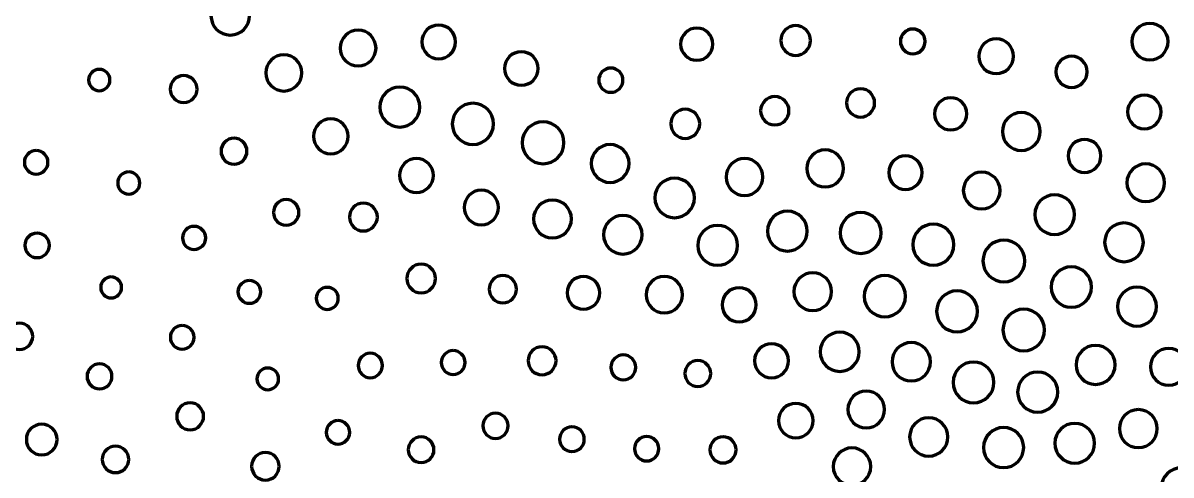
# Model space of a CAD drawing. Header units: inches. Extents: x 1318 to 1675, y 1362 to 1634.
# Drawn here: x 1471 to 1550.1, y 1424.2 to 1455.3 of the extents above; entities that cross this region are included whole.
import ezdxf

# ---------------------------------------------------------------- set-up
doc = ezdxf.new("R2010")
doc.units = ezdxf.units.IN
doc.header["$MEASUREMENT"] = 0
doc.layers.add('svg2985', color=7, linetype='Continuous')

# ---------------------------------------------------------------- blocks, each defined once
blk = doc.blocks.new('block 4')
at = {"layer": 'svg2985', "color": 7, "lineweight": 70}
for points in [[(1485.271, 1457.167), (1486.006, 1457.167), (1486.601, 1456.571), (1486.601, 1455.837), (1486.601, 1455.102), (1486.006, 1454.506), (1485.271, 1454.506), (1484.536, 1454.506), (1483.94, 1455.102), (1483.94, 1455.837), (1483.94, 1456.571), (1484.536, 1457.167), (1485.271, 1457.167)], [(1499.645, 1455.196), (1500.288, 1455.196), (1500.81, 1454.674), (1500.81, 1454.03), (1500.81, 1453.386), (1500.288, 1452.864), (1499.645, 1452.864), (1499.001, 1452.864), (1498.479, 1453.386), (1498.479, 1454.03), (1498.479, 1454.674), (1499.001, 1455.196), (1499.645, 1455.196)], [(1548.689, 1455.307), (1549.381, 1455.307), (1549.942, 1454.746), (1549.942, 1454.054), (1549.942, 1453.362), (1549.381, 1452.802), (1548.689, 1452.802), (1547.998, 1452.802), (1547.436, 1453.362), (1547.436, 1454.054), (1547.436, 1454.746), (1547.998, 1455.307), (1548.689, 1455.307)], [(1494.089, 1454.841), (1494.77, 1454.841), (1495.323, 1454.289), (1495.323, 1453.608), (1495.323, 1452.926), (1494.77, 1452.374), (1494.089, 1452.374), (1493.408, 1452.374), (1492.856, 1452.926), (1492.856, 1453.608), (1492.856, 1454.289), (1493.408, 1454.841), (1494.089, 1454.841)], [(1517.44, 1454.991), (1518.054, 1454.991), (1518.553, 1454.493), (1518.553, 1453.879), (1518.553, 1453.264), (1518.054, 1452.766), (1517.44, 1452.766), (1516.826, 1452.766), (1516.328, 1453.264), (1516.328, 1453.879), (1516.328, 1454.493), (1516.826, 1454.991), (1517.44, 1454.991)], [(1524.261, 1455.158), (1524.828, 1455.158), (1525.286, 1454.699), (1525.286, 1454.133), (1525.286, 1453.566), (1524.828, 1453.108), (1524.261, 1453.108), (1523.695, 1453.108), (1523.236, 1453.566), (1523.236, 1454.133), (1523.236, 1454.699), (1523.695, 1455.158), (1524.261, 1455.158)], [(1532.339, 1454.918), (1532.812, 1454.918), (1533.195, 1454.535), (1533.195, 1454.062), (1533.195, 1453.589), (1532.812, 1453.206), (1532.339, 1453.206), (1531.867, 1453.206), (1531.483, 1453.589), (1531.483, 1454.062), (1531.483, 1454.535), (1531.867, 1454.918), (1532.339, 1454.918)], [(1538.09, 1454.245), (1538.753, 1454.245), (1539.29, 1453.708), (1539.29, 1453.045), (1539.29, 1452.383), (1538.753, 1451.846), (1538.09, 1451.846), (1537.428, 1451.846), (1536.891, 1452.383), (1536.891, 1453.045), (1536.891, 1453.708), (1537.428, 1454.245), (1538.09, 1454.245)], [(1488.966, 1453.145), (1489.655, 1453.145), (1490.214, 1452.587), (1490.214, 1451.897), (1490.214, 1451.208), (1489.655, 1450.649), (1488.966, 1450.649), (1488.277, 1450.649), (1487.718, 1451.208), (1487.718, 1451.897), (1487.718, 1452.587), (1488.277, 1453.145), (1488.966, 1453.145)], [(1505.342, 1453.357), (1505.98, 1453.357), (1506.498, 1452.839), (1506.498, 1452.201), (1506.498, 1451.563), (1505.98, 1451.045), (1505.342, 1451.045), (1504.704, 1451.045), (1504.186, 1451.563), (1504.186, 1452.201), (1504.186, 1452.839), (1504.704, 1453.357), (1505.342, 1453.357)], [(1543.29, 1453.051), (1543.885, 1453.051), (1544.368, 1452.568), (1544.368, 1451.972), (1544.368, 1451.377), (1543.885, 1450.894), (1543.29, 1450.894), (1542.694, 1450.894), (1542.211, 1451.377), (1542.211, 1451.972), (1542.211, 1452.568), (1542.694, 1453.051), (1543.29, 1453.051)], [(1476.235, 1452.14), (1476.64, 1452.14), (1476.97, 1451.811), (1476.97, 1451.406), (1476.97, 1451), (1476.64, 1450.671), (1476.235, 1450.671), (1475.829, 1450.671), (1475.5, 1451), (1475.5, 1451.406), (1475.5, 1451.811), (1475.829, 1452.14), (1476.235, 1452.14)], [(1511.516, 1452.231), (1511.978, 1452.231), (1512.352, 1451.856), (1512.352, 1451.395), (1512.352, 1450.933), (1511.978, 1450.558), (1511.516, 1450.558), (1511.054, 1450.558), (1510.68, 1450.933), (1510.68, 1451.395), (1510.68, 1451.856), (1511.054, 1452.231), (1511.516, 1452.231)], [(1482.06, 1451.709), (1482.573, 1451.709), (1482.988, 1451.294), (1482.988, 1450.781), (1482.988, 1450.268), (1482.573, 1449.853), (1482.06, 1449.853), (1481.547, 1449.853), (1481.131, 1450.268), (1481.131, 1450.781), (1481.131, 1451.294), (1481.547, 1451.709), (1482.06, 1451.709)], [(1496.965, 1450.923), (1497.726, 1450.923), (1498.343, 1450.305), (1498.343, 1449.544), (1498.343, 1448.783), (1497.726, 1448.165), (1496.965, 1448.165), (1496.203, 1448.165), (1495.586, 1448.783), (1495.586, 1449.544), (1495.586, 1450.305), (1496.203, 1450.923), (1496.965, 1450.923)], [(1528.736, 1450.797), (1529.273, 1450.797), (1529.709, 1450.362), (1529.709, 1449.825), (1529.709, 1449.289), (1529.273, 1448.854), (1528.736, 1448.854), (1528.2, 1448.854), (1527.764, 1449.289), (1527.764, 1449.825), (1527.764, 1450.362), (1528.2, 1450.797), (1528.736, 1450.797)], [(1502.005, 1449.805), (1502.791, 1449.805), (1503.428, 1449.168), (1503.428, 1448.383), (1503.428, 1447.597), (1502.791, 1446.961), (1502.005, 1446.961), (1501.22, 1446.961), (1500.583, 1447.597), (1500.583, 1448.383), (1500.583, 1449.168), (1501.22, 1449.805), (1502.005, 1449.805)], [(1522.824, 1450.264), (1523.363, 1450.264), (1523.801, 1449.827), (1523.801, 1449.288), (1523.801, 1448.748), (1523.363, 1448.311), (1522.824, 1448.311), (1522.284, 1448.311), (1521.847, 1448.748), (1521.847, 1449.288), (1521.847, 1449.827), (1522.284, 1450.264), (1522.824, 1450.264)], [(1534.953, 1450.189), (1535.567, 1450.189), (1536.065, 1449.691), (1536.065, 1449.077), (1536.065, 1448.462), (1535.567, 1447.964), (1534.953, 1447.964), (1534.338, 1447.964), (1533.841, 1448.462), (1533.841, 1449.077), (1533.841, 1449.691), (1534.338, 1450.189), (1534.953, 1450.189)], [(1548.303, 1450.368), (1548.944, 1450.368), (1549.464, 1449.848), (1549.464, 1449.207), (1549.464, 1448.565), (1548.944, 1448.046), (1548.303, 1448.046), (1547.662, 1448.046), (1547.142, 1448.565), (1547.142, 1449.207), (1547.142, 1449.848), (1547.662, 1450.368), (1548.303, 1450.368)], [(1516.647, 1449.389), (1517.2, 1449.389), (1517.648, 1448.941), (1517.648, 1448.388), (1517.648, 1447.835), (1517.2, 1447.387), (1516.647, 1447.387), (1516.094, 1447.387), (1515.646, 1447.835), (1515.646, 1448.388), (1515.646, 1448.941), (1516.094, 1449.389), (1516.647, 1449.389)], [(1539.824, 1449.165), (1540.546, 1449.165), (1541.13, 1448.58), (1541.13, 1447.859), (1541.13, 1447.137), (1540.546, 1446.553), (1539.824, 1446.553), (1539.103, 1446.553), (1538.518, 1447.137), (1538.518, 1447.859), (1538.518, 1448.58), (1539.103, 1449.165), (1539.824, 1449.165)], [(1492.205, 1448.726), (1492.867, 1448.726), (1493.404, 1448.189), (1493.404, 1447.526), (1493.404, 1446.864), (1492.867, 1446.327), (1492.205, 1446.327), (1491.542, 1446.327), (1491.005, 1446.864), (1491.005, 1447.526), (1491.005, 1448.189), (1491.542, 1448.726), (1492.205, 1448.726)], [(1506.843, 1448.523), (1507.64, 1448.523), (1508.285, 1447.877), (1508.285, 1447.081), (1508.285, 1446.285), (1507.64, 1445.639), (1506.843, 1445.639), (1506.047, 1445.639), (1505.402, 1446.285), (1505.402, 1447.081), (1505.402, 1447.877), (1506.047, 1448.523), (1506.843, 1448.523)], [(1485.53, 1447.392), (1486.024, 1447.392), (1486.424, 1446.992), (1486.424, 1446.498), (1486.424, 1446.004), (1486.024, 1445.603), (1485.53, 1445.603), (1485.036, 1445.603), (1484.635, 1446.004), (1484.635, 1446.498), (1484.635, 1446.992), (1485.036, 1447.392), (1485.53, 1447.392)], [(1544.18, 1447.311), (1544.808, 1447.311), (1545.317, 1446.802), (1545.317, 1446.175), (1545.317, 1445.547), (1544.808, 1445.038), (1544.18, 1445.038), (1543.553, 1445.038), (1543.044, 1445.547), (1543.044, 1446.175), (1543.044, 1446.802), (1543.553, 1447.311), (1544.18, 1447.311)], [(1471.885, 1446.545), (1472.334, 1446.545), (1472.698, 1446.181), (1472.698, 1445.733), (1472.698, 1445.284), (1472.334, 1444.921), (1471.885, 1444.921), (1471.437, 1444.921), (1471.073, 1445.284), (1471.073, 1445.733), (1471.073, 1446.181), (1471.437, 1446.545), (1471.885, 1446.545)], [(1511.466, 1446.961), (1512.188, 1446.961), (1512.772, 1446.377), (1512.772, 1445.656), (1512.772, 1444.934), (1512.188, 1444.349), (1511.466, 1444.349), (1510.745, 1444.349), (1510.16, 1444.934), (1510.16, 1445.656), (1510.16, 1446.377), (1510.745, 1446.961), (1511.466, 1446.961)], [(1526.296, 1446.587), (1526.999, 1446.587), (1527.568, 1446.018), (1527.568, 1445.315), (1527.568, 1444.612), (1526.999, 1444.042), (1526.296, 1444.042), (1525.593, 1444.042), (1525.024, 1444.612), (1525.024, 1445.315), (1525.024, 1446.018), (1525.593, 1446.587), (1526.296, 1446.587)], [(1498.109, 1445.992), (1498.756, 1445.992), (1499.28, 1445.468), (1499.28, 1444.821), (1499.28, 1444.175), (1498.756, 1443.651), (1498.109, 1443.651), (1497.463, 1443.651), (1496.939, 1444.175), (1496.939, 1444.821), (1496.939, 1445.468), (1497.463, 1445.992), (1498.109, 1445.992)], [(1520.734, 1445.995), (1521.437, 1445.995), (1522.006, 1445.425), (1522.006, 1444.722), (1522.006, 1444.02), (1521.437, 1443.45), (1520.734, 1443.45), (1520.031, 1443.45), (1519.462, 1444.02), (1519.462, 1444.722), (1519.462, 1445.425), (1520.031, 1445.995), (1520.734, 1445.995)], [(1531.835, 1446.178), (1532.474, 1446.178), (1532.991, 1445.66), (1532.991, 1445.022), (1532.991, 1444.383), (1532.474, 1443.866), (1531.835, 1443.866), (1531.197, 1443.866), (1530.679, 1444.383), (1530.679, 1445.022), (1530.679, 1445.66), (1531.197, 1446.178), (1531.835, 1446.178)], [(1478.275, 1445.068), (1478.696, 1445.068), (1479.038, 1444.726), (1479.038, 1444.305), (1479.038, 1443.883), (1478.696, 1443.54), (1478.275, 1443.54), (1477.853, 1443.54), (1477.511, 1443.883), (1477.511, 1444.305), (1477.511, 1444.726), (1477.853, 1445.068), (1478.275, 1445.068)], [(1537.089, 1445.053), (1537.789, 1445.053), (1538.357, 1444.486), (1538.357, 1443.786), (1538.357, 1443.086), (1537.789, 1442.518), (1537.089, 1442.518), (1536.389, 1442.518), (1535.822, 1443.086), (1535.822, 1443.786), (1535.822, 1444.486), (1536.389, 1445.053), (1537.089, 1445.053)], [(1548.401, 1445.623), (1549.117, 1445.623), (1549.698, 1445.042), (1549.698, 1444.326), (1549.698, 1443.61), (1549.117, 1443.03), (1548.401, 1443.03), (1547.685, 1443.03), (1547.105, 1443.61), (1547.105, 1444.326), (1547.105, 1445.042), (1547.685, 1445.623), (1548.401, 1445.623)], [(1515.914, 1444.645), (1516.668, 1444.645), (1517.279, 1444.034), (1517.279, 1443.281), (1517.279, 1442.527), (1516.668, 1441.916), (1515.914, 1441.916), (1515.161, 1441.916), (1514.55, 1442.527), (1514.55, 1443.281), (1514.55, 1444.034), (1515.161, 1444.645), (1515.914, 1444.645)], [(1502.585, 1443.809), (1503.242, 1443.809), (1503.775, 1443.276), (1503.775, 1442.619), (1503.775, 1441.962), (1503.242, 1441.429), (1502.585, 1441.429), (1501.927, 1441.429), (1501.395, 1441.962), (1501.395, 1442.619), (1501.395, 1443.276), (1501.927, 1443.809), (1502.585, 1443.809)], [(1542.12, 1443.495), (1542.876, 1443.495), (1543.489, 1442.882), (1543.489, 1442.126), (1543.489, 1441.37), (1542.876, 1440.757), (1542.12, 1440.757), (1541.364, 1440.757), (1540.751, 1441.37), (1540.751, 1442.126), (1540.751, 1442.882), (1541.364, 1443.495), (1542.12, 1443.495)], [(1489.127, 1443.16), (1489.613, 1443.16), (1490.007, 1442.766), (1490.007, 1442.28), (1490.007, 1441.794), (1489.613, 1441.4), (1489.127, 1441.4), (1488.641, 1441.4), (1488.247, 1441.794), (1488.247, 1442.28), (1488.247, 1442.766), (1488.641, 1443.16), (1489.127, 1443.16)], [(1494.453, 1442.926), (1494.984, 1442.926), (1495.415, 1442.495), (1495.415, 1441.964), (1495.415, 1441.432), (1494.984, 1441.001), (1494.453, 1441.001), (1493.922, 1441.001), (1493.491, 1441.432), (1493.491, 1441.964), (1493.491, 1442.495), (1493.922, 1442.926), (1494.453, 1442.926)], [(1507.491, 1443.136), (1508.212, 1443.136), (1508.797, 1442.551), (1508.797, 1441.83), (1508.797, 1441.109), (1508.212, 1440.524), (1507.491, 1440.524), (1506.769, 1440.524), (1506.185, 1441.109), (1506.185, 1441.83), (1506.185, 1442.551), (1506.769, 1443.136), (1507.491, 1443.136)], [(1512.345, 1442.072), (1513.08, 1442.072), (1513.675, 1441.477), (1513.675, 1440.742), (1513.675, 1440.007), (1513.08, 1439.412), (1512.345, 1439.412), (1511.61, 1439.412), (1511.014, 1440.007), (1511.014, 1440.742), (1511.014, 1441.477), (1511.61, 1442.072), (1512.345, 1442.072)], [(1523.689, 1442.365), (1524.447, 1442.365), (1525.062, 1441.75), (1525.062, 1440.991), (1525.062, 1440.233), (1524.447, 1439.617), (1523.689, 1439.617), (1522.93, 1439.617), (1522.315, 1440.233), (1522.315, 1440.991), (1522.315, 1441.75), (1522.93, 1442.365), (1523.689, 1442.365)], [(1528.747, 1442.282), (1529.528, 1442.282), (1530.16, 1441.649), (1530.16, 1440.869), (1530.16, 1440.089), (1529.528, 1439.456), (1528.747, 1439.456), (1527.967, 1439.456), (1527.335, 1440.089), (1527.335, 1440.869), (1527.335, 1441.649), (1527.967, 1442.282), (1528.747, 1442.282)], [(1482.777, 1441.32), (1483.218, 1441.32), (1483.575, 1440.963), (1483.575, 1440.523), (1483.575, 1440.082), (1483.218, 1439.725), (1482.777, 1439.725), (1482.337, 1439.725), (1481.98, 1440.082), (1481.98, 1440.523), (1481.98, 1440.963), (1482.337, 1441.32), (1482.777, 1441.32)], [(1518.881, 1441.385), (1519.64, 1441.385), (1520.255, 1440.769), (1520.255, 1440.01), (1520.255, 1439.251), (1519.64, 1438.636), (1518.881, 1438.636), (1518.122, 1438.636), (1517.507, 1439.251), (1517.507, 1440.01), (1517.507, 1440.769), (1518.122, 1441.385), (1518.881, 1441.385)], [(1533.755, 1441.475), (1534.538, 1441.475), (1535.172, 1440.841), (1535.172, 1440.058), (1535.172, 1439.275), (1534.538, 1438.64), (1533.755, 1438.64), (1532.972, 1438.64), (1532.337, 1439.275), (1532.337, 1440.058), (1532.337, 1440.841), (1532.972, 1441.475), (1533.755, 1441.475)], [(1546.904, 1441.553), (1547.641, 1441.553), (1548.239, 1440.955), (1548.239, 1440.218), (1548.239, 1439.48), (1547.641, 1438.883), (1546.904, 1438.883), (1546.166, 1438.883), (1545.568, 1439.48), (1545.568, 1440.218), (1545.568, 1440.955), (1546.166, 1441.553), (1546.904, 1441.553)], [(1471.952, 1440.855), (1472.419, 1440.855), (1472.798, 1440.476), (1472.798, 1440.009), (1472.798, 1439.541), (1472.419, 1439.162), (1471.952, 1439.162), (1471.485, 1439.162), (1471.106, 1439.541), (1471.106, 1440.009), (1471.106, 1440.476), (1471.485, 1440.855), (1471.952, 1440.855)], [(1538.62, 1440.377), (1539.416, 1440.377), (1540.062, 1439.732), (1540.062, 1438.935), (1540.062, 1438.139), (1539.416, 1437.494), (1538.62, 1437.494), (1537.824, 1437.494), (1537.179, 1438.139), (1537.179, 1438.935), (1537.179, 1439.732), (1537.824, 1440.377), (1538.62, 1440.377)], [(1498.437, 1438.712), (1498.982, 1438.712), (1499.423, 1438.27), (1499.423, 1437.725), (1499.423, 1437.18), (1498.982, 1436.739), (1498.437, 1436.739), (1497.892, 1436.739), (1497.45, 1437.18), (1497.45, 1437.725), (1497.45, 1438.27), (1497.892, 1438.712), (1498.437, 1438.712)], [(1477.058, 1437.83), (1477.456, 1437.83), (1477.778, 1437.507), (1477.778, 1437.11), (1477.778, 1436.712), (1477.456, 1436.389), (1477.058, 1436.389), (1476.66, 1436.389), (1476.338, 1436.712), (1476.338, 1437.11), (1476.338, 1437.507), (1476.66, 1437.83), (1477.058, 1437.83)], [(1504.065, 1437.936), (1504.586, 1437.936), (1505.008, 1437.514), (1505.008, 1436.993), (1505.008, 1436.472), (1504.586, 1436.05), (1504.065, 1436.05), (1503.544, 1436.05), (1503.122, 1436.472), (1503.122, 1436.993), (1503.122, 1437.514), (1503.544, 1437.936), (1504.065, 1437.936)], [(1509.628, 1437.872), (1510.253, 1437.872), (1510.76, 1437.365), (1510.76, 1436.74), (1510.76, 1436.115), (1510.253, 1435.608), (1509.628, 1435.608), (1509.003, 1435.608), (1508.496, 1436.115), (1508.496, 1436.74), (1508.496, 1437.365), (1509.003, 1437.872), (1509.628, 1437.872)], [(1515.201, 1437.866), (1515.895, 1437.866), (1516.458, 1437.303), (1516.458, 1436.608), (1516.458, 1435.914), (1515.895, 1435.351), (1515.201, 1435.351), (1514.506, 1435.351), (1513.943, 1435.914), (1513.943, 1436.608), (1513.943, 1437.303), (1514.506, 1437.866), (1515.201, 1437.866)], [(1525.438, 1438.12), (1526.157, 1438.12), (1526.739, 1437.538), (1526.739, 1436.819), (1526.739, 1436.1), (1526.157, 1435.518), (1525.438, 1435.518), (1524.719, 1435.518), (1524.136, 1436.1), (1524.136, 1436.819), (1524.136, 1437.538), (1524.719, 1438.12), (1525.438, 1438.12)], [(1530.41, 1437.93), (1531.196, 1437.93), (1531.833, 1437.293), (1531.833, 1436.507), (1531.833, 1435.721), (1531.196, 1435.085), (1530.41, 1435.085), (1529.624, 1435.085), (1528.988, 1435.721), (1528.988, 1436.507), (1528.988, 1437.293), (1529.624, 1437.93), (1530.41, 1437.93)], [(1543.273, 1438.53), (1544.043, 1438.53), (1544.667, 1437.906), (1544.667, 1437.137), (1544.667, 1436.367), (1544.043, 1435.744), (1543.273, 1435.744), (1542.504, 1435.744), (1541.88, 1436.367), (1541.88, 1437.137), (1541.88, 1437.906), (1542.504, 1438.53), (1543.273, 1438.53)], [(1486.592, 1437.591), (1487.028, 1437.591), (1487.38, 1437.239), (1487.38, 1436.803), (1487.38, 1436.368), (1487.028, 1436.015), (1486.592, 1436.015), (1486.157, 1436.015), (1485.804, 1436.368), (1485.804, 1436.803), (1485.804, 1437.239), (1486.157, 1437.591), (1486.592, 1437.591)], [(1491.957, 1437.114), (1492.376, 1437.114), (1492.716, 1436.774), (1492.716, 1436.355), (1492.716, 1435.936), (1492.376, 1435.596), (1491.957, 1435.596), (1491.538, 1435.596), (1491.198, 1435.936), (1491.198, 1436.355), (1491.198, 1436.774), (1491.538, 1437.114), (1491.957, 1437.114)], [(1520.365, 1437.091), (1521.018, 1437.091), (1521.546, 1436.563), (1521.546, 1435.911), (1521.546, 1435.259), (1521.018, 1434.731), (1520.365, 1434.731), (1519.714, 1434.731), (1519.185, 1435.259), (1519.185, 1435.911), (1519.185, 1436.563), (1519.714, 1437.091), (1520.365, 1437.091)], [(1547.797, 1437.133), (1548.54, 1437.133), (1549.142, 1436.531), (1549.142, 1435.788), (1549.142, 1435.045), (1548.54, 1434.443), (1547.797, 1434.443), (1547.055, 1434.443), (1546.452, 1435.045), (1546.452, 1435.788), (1546.452, 1436.531), (1547.055, 1437.133), (1547.797, 1437.133)], [(1535.392, 1436.871), (1536.172, 1436.871), (1536.805, 1436.239), (1536.805, 1435.459), (1536.805, 1434.679), (1536.172, 1434.046), (1535.392, 1434.046), (1534.612, 1434.046), (1533.979, 1434.679), (1533.979, 1435.459), (1533.979, 1436.239), (1534.612, 1436.871), (1535.392, 1436.871)], [(1539.993, 1435.615), (1540.787, 1435.615), (1541.43, 1434.971), (1541.43, 1434.177), (1541.43, 1433.384), (1540.787, 1432.741), (1539.993, 1432.741), (1539.199, 1432.741), (1538.556, 1433.384), (1538.556, 1434.177), (1538.556, 1434.971), (1539.199, 1435.615), (1539.993, 1435.615)], [(1470.741, 1434.639), (1471.24, 1434.639), (1471.645, 1434.234), (1471.645, 1433.735), (1471.645, 1433.236), (1471.24, 1432.831), (1470.741, 1432.831), (1470.241, 1432.831), (1469.836, 1433.236), (1469.836, 1433.735), (1469.836, 1434.234), (1470.241, 1434.639), (1470.741, 1434.639)], [(1481.957, 1434.487), (1482.408, 1434.487), (1482.774, 1434.121), (1482.774, 1433.67), (1482.774, 1433.219), (1482.408, 1432.853), (1481.957, 1432.853), (1481.506, 1432.853), (1481.14, 1433.219), (1481.14, 1433.67), (1481.14, 1434.121), (1481.506, 1434.487), (1481.957, 1434.487)], [(1527.301, 1434.025), (1528.046, 1434.025), (1528.651, 1433.421), (1528.651, 1432.675), (1528.651, 1431.93), (1528.046, 1431.326), (1527.301, 1431.326), (1526.556, 1431.326), (1525.951, 1431.93), (1525.951, 1432.675), (1525.951, 1433.421), (1526.556, 1434.025), (1527.301, 1434.025)], [(1506.774, 1433.016), (1507.305, 1433.016), (1507.736, 1432.585), (1507.736, 1432.054), (1507.736, 1431.522), (1507.305, 1431.091), (1506.774, 1431.091), (1506.242, 1431.091), (1505.811, 1431.522), (1505.811, 1432.054), (1505.811, 1432.585), (1506.242, 1433.016), (1506.774, 1433.016)], [(1522.601, 1433.231), (1523.25, 1433.231), (1523.777, 1432.705), (1523.777, 1432.056), (1523.777, 1431.407), (1523.25, 1430.881), (1522.601, 1430.881), (1521.952, 1430.881), (1521.426, 1431.407), (1521.426, 1432.056), (1521.426, 1432.705), (1521.952, 1433.231), (1522.601, 1433.231)], [(1532.232, 1433.313), (1532.964, 1433.313), (1533.557, 1432.719), (1533.557, 1431.988), (1533.557, 1431.255), (1532.964, 1430.662), (1532.232, 1430.662), (1531.5, 1430.662), (1530.906, 1431.255), (1530.906, 1431.988), (1530.906, 1432.719), (1531.5, 1433.313), (1532.232, 1433.313)], [(1544.942, 1433.118), (1545.685, 1433.118), (1546.287, 1432.515), (1546.287, 1431.773), (1546.287, 1431.03), (1545.685, 1430.428), (1544.942, 1430.428), (1544.199, 1430.428), (1543.597, 1431.03), (1543.597, 1431.773), (1543.597, 1432.515), (1544.199, 1433.118), (1544.942, 1433.118)], [(1494.93, 1432.572), (1495.395, 1432.572), (1495.772, 1432.195), (1495.772, 1431.731), (1495.772, 1431.266), (1495.395, 1430.889), (1494.93, 1430.889), (1494.466, 1430.889), (1494.089, 1431.266), (1494.089, 1431.731), (1494.089, 1432.195), (1494.466, 1432.572), (1494.93, 1432.572)], [(1500.646, 1432.752), (1501.1, 1432.752), (1501.468, 1432.384), (1501.468, 1431.93), (1501.468, 1431.476), (1501.1, 1431.108), (1500.646, 1431.108), (1500.192, 1431.108), (1499.824, 1431.476), (1499.824, 1431.93), (1499.824, 1432.384), (1500.192, 1432.752), (1500.646, 1432.752)], [(1512.376, 1432.46), (1512.851, 1432.46), (1513.236, 1432.075), (1513.236, 1431.599), (1513.236, 1431.124), (1512.851, 1430.739), (1512.376, 1430.739), (1511.9, 1430.739), (1511.515, 1431.124), (1511.515, 1431.599), (1511.515, 1432.075), (1511.9, 1432.46), (1512.376, 1432.46)], [(1549.99, 1432.901), (1550.688, 1432.901), (1551.253, 1432.336), (1551.253, 1431.638), (1551.253, 1430.941), (1550.688, 1430.376), (1549.99, 1430.376), (1549.293, 1430.376), (1548.728, 1430.941), (1548.728, 1431.638), (1548.728, 1432.336), (1549.293, 1432.901), (1549.99, 1432.901)], [(1476.255, 1431.841), (1476.73, 1431.841), (1477.115, 1431.455), (1477.115, 1430.98), (1477.115, 1430.505), (1476.73, 1430.119), (1476.255, 1430.119), (1475.779, 1430.119), (1475.394, 1430.505), (1475.394, 1430.98), (1475.394, 1431.455), (1475.779, 1431.841), (1476.255, 1431.841)], [(1487.858, 1431.55), (1488.269, 1431.55), (1488.602, 1431.217), (1488.602, 1430.805), (1488.602, 1430.394), (1488.269, 1430.061), (1487.858, 1430.061), (1487.446, 1430.061), (1487.113, 1430.394), (1487.113, 1430.805), (1487.113, 1431.217), (1487.446, 1431.55), (1487.858, 1431.55)], [(1517.51, 1432.07), (1518.004, 1432.07), (1518.405, 1431.669), (1518.405, 1431.175), (1518.405, 1430.681), (1518.004, 1430.28), (1517.51, 1430.28), (1517.016, 1430.28), (1516.616, 1430.681), (1516.616, 1431.175), (1516.616, 1431.669), (1517.016, 1432.07), (1517.51, 1432.07)], [(1536.528, 1431.97), (1537.306, 1431.97), (1537.936, 1431.34), (1537.936, 1430.563), (1537.936, 1429.785), (1537.306, 1429.155), (1536.528, 1429.155), (1535.751, 1429.155), (1535.12, 1429.785), (1535.12, 1430.563), (1535.12, 1431.34), (1535.751, 1431.97), (1536.528, 1431.97)], [(1540.952, 1431.278), (1541.717, 1431.278), (1542.336, 1430.659), (1542.336, 1429.895), (1542.336, 1429.131), (1541.717, 1428.511), (1540.952, 1428.511), (1540.188, 1428.511), (1539.569, 1429.131), (1539.569, 1429.895), (1539.569, 1430.659), (1540.188, 1431.278), (1540.952, 1431.278)], [(1529.127, 1429.959), (1529.824, 1429.959), (1530.389, 1429.394), (1530.389, 1428.697), (1530.389, 1428), (1529.824, 1427.434), (1529.127, 1427.434), (1528.429, 1427.434), (1527.864, 1428), (1527.864, 1428.697), (1527.864, 1429.394), (1528.429, 1429.959), (1529.127, 1429.959)], [(1482.504, 1429.158), (1483.017, 1429.158), (1483.433, 1428.742), (1483.433, 1428.23), (1483.433, 1427.717), (1483.017, 1427.301), (1482.504, 1427.301), (1481.991, 1427.301), (1481.576, 1427.717), (1481.576, 1428.23), (1481.576, 1428.742), (1481.991, 1429.158), (1482.504, 1429.158)], [(1524.274, 1429.119), (1524.931, 1429.119), (1525.463, 1428.586), (1525.463, 1427.929), (1525.463, 1427.272), (1524.931, 1426.739), (1524.274, 1426.739), (1523.616, 1426.739), (1523.084, 1427.272), (1523.084, 1427.929), (1523.084, 1428.586), (1523.616, 1429.119), (1524.274, 1429.119)], [(1503.561, 1428.439), (1504.039, 1428.439), (1504.427, 1428.051), (1504.427, 1427.573), (1504.427, 1427.095), (1504.039, 1426.707), (1503.561, 1426.707), (1503.083, 1426.707), (1502.696, 1427.095), (1502.696, 1427.573), (1502.696, 1428.051), (1503.083, 1428.439), (1503.561, 1428.439)], [(1547.894, 1428.685), (1548.616, 1428.685), (1549.201, 1428.1), (1549.201, 1427.379), (1549.201, 1426.657), (1548.616, 1426.072), (1547.894, 1426.072), (1547.173, 1426.072), (1546.588, 1426.657), (1546.588, 1427.379), (1546.588, 1428.1), (1547.173, 1428.685), (1547.894, 1428.685)], [(1472.267, 1427.686), (1472.852, 1427.686), (1473.326, 1427.212), (1473.326, 1426.627), (1473.326, 1426.042), (1472.852, 1425.568), (1472.267, 1425.568), (1471.682, 1425.568), (1471.208, 1426.042), (1471.208, 1426.627), (1471.208, 1427.212), (1471.682, 1427.686), (1472.267, 1427.686)], [(1492.698, 1427.927), (1493.144, 1427.927), (1493.505, 1427.565), (1493.505, 1427.119), (1493.505, 1426.673), (1493.144, 1426.312), (1492.698, 1426.312), (1492.252, 1426.312), (1491.891, 1426.673), (1491.891, 1427.119), (1491.891, 1427.565), (1492.252, 1427.927), (1492.698, 1427.927)], [(1508.835, 1427.5), (1509.306, 1427.5), (1509.687, 1427.119), (1509.687, 1426.649), (1509.687, 1426.179), (1509.306, 1425.798), (1508.835, 1425.798), (1508.365, 1425.798), (1507.984, 1426.179), (1507.984, 1426.649), (1507.984, 1427.119), (1508.365, 1427.5), (1508.835, 1427.5)], [(1533.44, 1428.123), (1534.17, 1428.123), (1534.761, 1427.532), (1534.761, 1426.803), (1534.761, 1426.073), (1534.17, 1425.482), (1533.44, 1425.482), (1532.711, 1425.482), (1532.119, 1426.073), (1532.119, 1426.803), (1532.119, 1427.532), (1532.711, 1428.123), (1533.44, 1428.123)], [(1543.504, 1427.737), (1544.261, 1427.737), (1544.873, 1427.124), (1544.873, 1426.368), (1544.873, 1425.612), (1544.261, 1424.999), (1543.504, 1424.999), (1542.748, 1424.999), (1542.135, 1425.612), (1542.135, 1426.368), (1542.135, 1427.124), (1542.748, 1427.737), (1543.504, 1427.737)], [(1498.432, 1426.807), (1498.921, 1426.807), (1499.317, 1426.411), (1499.317, 1425.922), (1499.317, 1425.433), (1498.921, 1425.037), (1498.432, 1425.037), (1497.943, 1425.037), (1497.547, 1425.433), (1497.547, 1425.922), (1497.547, 1426.411), (1497.943, 1426.807), (1498.432, 1426.807)], [(1513.986, 1426.835), (1514.451, 1426.835), (1514.827, 1426.458), (1514.827, 1425.993), (1514.827, 1425.529), (1514.451, 1425.152), (1513.986, 1425.152), (1513.521, 1425.152), (1513.145, 1425.529), (1513.145, 1425.993), (1513.145, 1426.458), (1513.521, 1426.835), (1513.986, 1426.835)], [(1519.251, 1426.819), (1519.751, 1426.819), (1520.156, 1426.415), (1520.156, 1425.915), (1520.156, 1425.416), (1519.751, 1425.011), (1519.251, 1425.011), (1518.752, 1425.011), (1518.347, 1425.416), (1518.347, 1425.915), (1518.347, 1426.415), (1518.752, 1426.819), (1519.251, 1426.819)], [(1538.601, 1427.457), (1539.365, 1427.457), (1539.985, 1426.838), (1539.985, 1426.074), (1539.985, 1425.309), (1539.365, 1424.69), (1538.601, 1424.69), (1537.837, 1424.69), (1537.217, 1425.309), (1537.217, 1426.074), (1537.217, 1426.838), (1537.837, 1427.457), (1538.601, 1427.457)], [(1477.357, 1426.171), (1477.861, 1426.171), (1478.27, 1425.762), (1478.27, 1425.257), (1478.27, 1424.753), (1477.861, 1424.343), (1477.357, 1424.343), (1476.852, 1424.343), (1476.443, 1424.753), (1476.443, 1425.257), (1476.443, 1425.762), (1476.852, 1426.171), (1477.357, 1426.171)], [(1528.145, 1426.052), (1528.859, 1426.052), (1529.437, 1425.474), (1529.437, 1424.76), (1529.437, 1424.047), (1528.859, 1423.469), (1528.145, 1423.469), (1527.432, 1423.469), (1526.854, 1424.047), (1526.854, 1424.76), (1526.854, 1425.474), (1527.432, 1426.052), (1528.145, 1426.052)], [(1487.692, 1425.729), (1488.216, 1425.729), (1488.64, 1425.305), (1488.64, 1424.781), (1488.64, 1424.258), (1488.216, 1423.834), (1487.692, 1423.834), (1487.169, 1423.834), (1486.744, 1424.258), (1486.744, 1424.781), (1486.744, 1425.305), (1487.169, 1425.729), (1487.692, 1425.729)], [(1550.87, 1424.675), (1551.645, 1424.675), (1552.273, 1424.047), (1552.273, 1423.273), (1552.273, 1422.498), (1551.645, 1421.869), (1550.87, 1421.869), (1550.095, 1421.869), (1549.467, 1422.498), (1549.467, 1423.273), (1549.467, 1424.047), (1550.095, 1424.675), (1550.87, 1424.675)]]:
    blk.add_open_spline(points, degree=3, knots=[0, 0, 0, 0, 1, 1, 1, 2, 2, 2, 3, 3, 3, 4, 4, 4, 4], dxfattribs=at)
blk = doc.blocks.new('block 3')
at = {"layer": 'svg2985'}
blk.add_blockref('block 4', (0, 0), dxfattribs=at)

msp = doc.modelspace()

# ---------------------------------------------------------------- block references
at = {"layer": 'svg2985'}
msp.add_blockref('block 3', (0, 0), dxfattribs=at)

doc.saveas('drawing.dxf')
